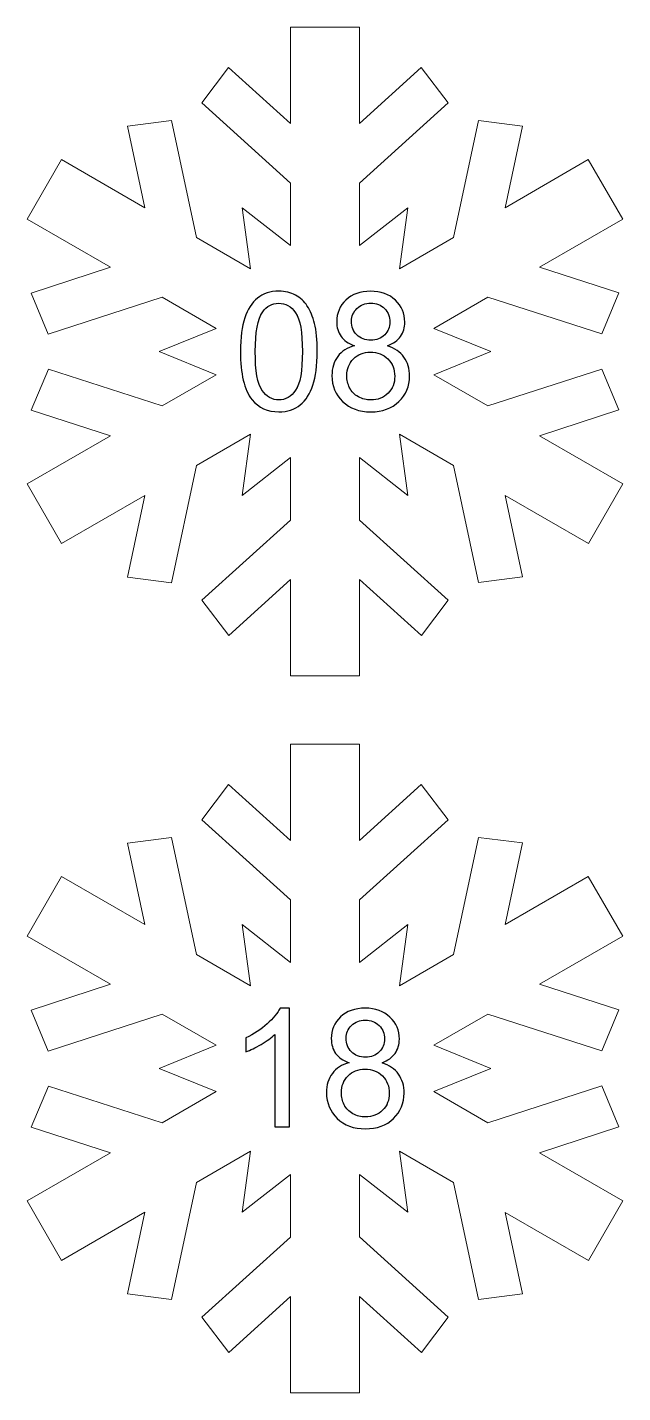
# Model space of a CAD drawing. Header units: centimetres. Extents: x -78 to 86, y -19 to 11.
# Drawn here: x 41.79 to 44.54, y -5.44 to 0.86 of the extents above; entities that cross this region are included whole.
import ezdxf

# ---------------------------------------------------------------- set-up
doc = ezdxf.new("R2010")
doc.units = ezdxf.units.CM
doc.header["$MEASUREMENT"] = 0
doc.layers.add('layer 1', color=7, linetype='Continuous')

msp = doc.modelspace()

# ---------------------------------------------------------------- linework, layer by layer
at = {"layer": 'layer 1', "color": 250, "lineweight": 9}
for points, knots in [([(43.91913, -0.88655), (43.91913, -0.88655), (43.66935, -0.74234), (43.66935, -0.74234), (43.66935, -0.74234), (43.66935, -0.74234), (43.93276, -0.63553), (43.93276, -0.63553), (43.93276, -0.63553), (43.93276, -0.63553), (43.66937, -0.52876), (43.66937, -0.52876), (43.66937, -0.52876), (43.66937, -0.52876), (43.91922, -0.38449), (43.91922, -0.38449), (43.91922, -0.38449), (43.91922, -0.38449), (44.44373, -0.55472), (44.44373, -0.55472), (44.44373, -0.55472), (44.44373, -0.55472), (44.52263, -0.36578), (44.52263, -0.36578), (44.52263, -0.36578), (44.52263, -0.36578), (44.15712, -0.24715), (44.15712, -0.24715), (44.15712, -0.24715), (44.15712, -0.24715), (44.54078, -0.02564), (44.54078, -0.02564), (44.54078, -0.02564), (44.54078, -0.02564), (44.38218, 0.24911), (44.38218, 0.24911), (44.38218, 0.24911), (44.38218, 0.24911), (43.99843, 0.02756), (43.99843, 0.02756), (43.99843, 0.02756), (43.99843, 0.02756), (44.07856, 0.40399), (44.07856, 0.40399), (44.07856, 0.40399), (44.07856, 0.40399), (43.87551, 0.43005), (43.87551, 0.43005), (43.87551, 0.43005), (43.87551, 0.43005), (43.76055, -0.10979), (43.76055, -0.10979), (43.76055, -0.10979), (43.76055, -0.10979), (43.51073, -0.25404), (43.51073, -0.25404), (43.51073, -0.25404), (43.51073, -0.25404), (43.54995, 0.02753), (43.54995, 0.02753), (43.54995, 0.02753), (43.54995, 0.02753), (43.32576, -0.14718), (43.32576, -0.14718), (43.32576, -0.14718), (43.32576, -0.14718), (43.32576, 0.14125), (43.32576, 0.14125), (43.32576, 0.14125), (43.32576, 0.14125), (43.73545, 0.51039), (43.73545, 0.51039), (43.73545, 0.51039), (43.73545, 0.51039), (43.61129, 0.67325), (43.61129, 0.67325), (43.61129, 0.67325), (43.61129, 0.67325), (43.32576, 0.416), (43.32576, 0.416), (43.32576, 0.416), (43.32576, 0.416), (43.32576, 0.85908), (43.32576, 0.85908), (43.32576, 0.85908), (43.32576, 0.85908), (43.00852, 0.85908), (43.00852, 0.85908), (43.00852, 0.85908), (43.00852, 0.85908), (43.00852, 0.41594), (43.00852, 0.41594), (43.00852, 0.41594), (43.00852, 0.41594), (42.72261, 0.67355), (42.72261, 0.67355), (42.72261, 0.67355), (42.72261, 0.67355), (42.59845, 0.51069), (42.59845, 0.51069), (42.59845, 0.51069), (42.59845, 0.51069), (43.00852, 0.14125), (43.00852, 0.14125), (43.00852, 0.14125), (43.00852, 0.14125), (43.00852, -0.14718), (43.00852, -0.14718), (43.00852, -0.14718), (43.00852, -0.14718), (42.78433, 0.02753), (42.78433, 0.02753), (42.78433, 0.02753), (42.78433, 0.02753), (42.82355, -0.25404), (42.82355, -0.25404), (42.82355, -0.25404), (42.82355, -0.25404), (42.57375, -0.10979), (42.57375, -0.10979), (42.57375, -0.10979), (42.57375, -0.10979), (42.45888, 0.42963), (42.45888, 0.42963), (42.45888, 0.42963), (42.45888, 0.42963), (42.25578, 0.40346), (42.25578, 0.40346), (42.25578, 0.40346), (42.25578, 0.40346), (42.3358, 0.02756), (42.3358, 0.02756), (42.3358, 0.02756), (42.3358, 0.02756), (41.95208, 0.24911), (41.95208, 0.24911), (41.95208, 0.24911), (41.95208, 0.24911), (41.79346, -0.02564), (41.79346, -0.02564), (41.79346, -0.02564), (41.79346, -0.02564), (42.17725, -0.24717), (42.17725, -0.24717), (42.17725, -0.24717), (42.17725, -0.24717), (41.81119, -0.36601), (41.81119, -0.36601), (41.81119, -0.36601), (41.81119, -0.36601), (41.89015, -0.55495), (41.89015, -0.55495), (41.89015, -0.55495), (41.89015, -0.55495), (42.41513, -0.38453), (42.41513, -0.38453), (42.41513, -0.38453), (42.41513, -0.38453), (42.66493, -0.52874), (42.66493, -0.52874), (42.66493, -0.52874), (42.66493, -0.52874), (42.4015, -0.63553), (42.4015, -0.63553), (42.4015, -0.63553), (42.4015, -0.63553), (42.66498, -0.74234), (42.66498, -0.74234), (42.66498, -0.74234), (42.66498, -0.74234), (42.41513, -0.88661), (42.41513, -0.88661), (42.41513, -0.88661), (42.41513, -0.88661), (41.89059, -0.71638), (41.89059, -0.71638), (41.89059, -0.71638), (41.89059, -0.71638), (41.81168, -0.90534), (41.81168, -0.90534), (41.81168, -0.90534), (41.81168, -0.90534), (42.1772, -1.02395), (42.1772, -1.02395), (42.1772, -1.02395), (42.1772, -1.02395), (41.79346, -1.2455), (41.79346, -1.2455), (41.79346, -1.2455), (41.79346, -1.2455), (41.95208, -1.52025), (41.95208, -1.52025), (41.95208, -1.52025), (41.95208, -1.52025), (42.33589, -1.29868), (42.33589, -1.29868), (42.33589, -1.29868), (42.33589, -1.29868), (42.25576, -1.67509), (42.25576, -1.67509), (42.25576, -1.67509), (42.25576, -1.67509), (42.45886, -1.70117), (42.45886, -1.70117), (42.45886, -1.70117), (42.45886, -1.70117), (42.57375, -1.16131), (42.57375, -1.16131), (42.57375, -1.16131), (42.57375, -1.16131), (42.82353, -1.01711), (42.82353, -1.01711), (42.82353, -1.01711), (42.82353, -1.01711), (42.78433, -1.29859), (42.78433, -1.29859), (42.78433, -1.29859), (42.78433, -1.29859), (43.00852, -1.1239), (43.00852, -1.1239), (43.00852, -1.1239), (43.00852, -1.1239), (43.00852, -1.41242), (43.00852, -1.41242), (43.00852, -1.41242), (43.00852, -1.41242), (42.59888, -1.78152), (42.59888, -1.78152), (42.59888, -1.78152), (42.59888, -1.78152), (42.72308, -1.9443), (42.72308, -1.9443), (42.72308, -1.9443), (42.72308, -1.9443), (43.00852, -1.6871), (43.00852, -1.6871), (43.00852, -1.6871), (43.00852, -1.6871), (43.00852, -2.13014), (43.00852, -2.13014), (43.00852, -2.13014), (43.00852, -2.13014), (43.32576, -2.13014), (43.32576, -2.13014), (43.32576, -2.13014), (43.32576, -2.13014), (43.32576, -1.68697), (43.32576, -1.68697), (43.32576, -1.68697), (43.32576, -1.68697), (43.61173, -1.94462), (43.61173, -1.94462), (43.61173, -1.94462), (43.61173, -1.94462), (43.73587, -1.78179), (43.73587, -1.78179), (43.73587, -1.78179), (43.73587, -1.78179), (43.32576, -1.41229), (43.32576, -1.41229), (43.32576, -1.41229), (43.32576, -1.41229), (43.32576, -1.1239), (43.32576, -1.1239), (43.32576, -1.1239), (43.32576, -1.1239), (43.54995, -1.29859), (43.54995, -1.29859), (43.54995, -1.29859), (43.54995, -1.29859), (43.51075, -1.01711), (43.51075, -1.01711), (43.51075, -1.01711), (43.51075, -1.01711), (43.76062, -1.16138), (43.76062, -1.16138), (43.76062, -1.16138), (43.76062, -1.16138), (43.87547, -1.70066), (43.87547, -1.70066), (43.87547, -1.70066), (43.87547, -1.70066), (44.07856, -1.67453), (44.07856, -1.67453), (44.07856, -1.67453), (44.07856, -1.67453), (43.99856, -1.2987), (43.99856, -1.2987), (43.99856, -1.2987), (43.99856, -1.2987), (44.38222, -1.52023), (44.38222, -1.52023), (44.38222, -1.52023), (44.38222, -1.52023), (44.54085, -1.24548), (44.54085, -1.24548), (44.54085, -1.24548), (44.54085, -1.24548), (44.15701, -1.02391), (44.15701, -1.02391), (44.15701, -1.02391), (44.15701, -1.02391), (44.52314, -0.90506), (44.52314, -0.90506), (44.52314, -0.90506), (44.52314, -0.90506), (44.4442, -0.71615), (44.4442, -0.71615), (44.4442, -0.71615), (44.4442, -0.71615), (43.91913, -0.88655), (43.91913, -0.88655)], [0, 0, 0, 0, 0.0126582, 0.0126582, 0.0126582, 0.0126582, 0.0253165, 0.0253165, 0.0253165, 0.0253165, 0.0379747, 0.0379747, 0.0379747, 0.0379747, 0.0506329, 0.0506329, 0.0506329, 0.0506329, 0.0632911, 0.0632911, 0.0632911, 0.0632911, 0.0759494, 0.0759494, 0.0759494, 0.0759494, 0.0886076, 0.0886076, 0.0886076, 0.0886076, 0.1012658, 0.1012658, 0.1012658, 0.1012658, 0.1139241, 0.1139241, 0.1139241, 0.1139241, 0.1265823, 0.1265823, 0.1265823, 0.1265823, 0.1392405, 0.1392405, 0.1392405, 0.1392405, 0.1518987, 0.1518987, 0.1518987, 0.1518987, 0.164557, 0.164557, 0.164557, 0.164557, 0.1772152, 0.1772152, 0.1772152, 0.1772152, 0.1898734, 0.1898734, 0.1898734, 0.1898734, 0.2025316, 0.2025316, 0.2025316, 0.2025316, 0.2151899, 0.2151899, 0.2151899, 0.2151899, 0.2278481, 0.2278481, 0.2278481, 0.2278481, 0.2405063, 0.2405063, 0.2405063, 0.2405063, 0.2531646, 0.2531646, 0.2531646, 0.2531646, 0.2658228, 0.2658228, 0.2658228, 0.2658228, 0.278481, 0.278481, 0.278481, 0.278481, 0.2911392, 0.2911392, 0.2911392, 0.2911392, 0.3037975, 0.3037975, 0.3037975, 0.3037975, 0.3164557, 0.3164557, 0.3164557, 0.3164557, 0.3291139, 0.3291139, 0.3291139, 0.3291139, 0.3417722, 0.3417722, 0.3417722, 0.3417722, 0.3544304, 0.3544304, 0.3544304, 0.3544304, 0.3670886, 0.3670886, 0.3670886, 0.3670886, 0.3797468, 0.3797468, 0.3797468, 0.3797468, 0.3924051, 0.3924051, 0.3924051, 0.3924051, 0.4050633, 0.4050633, 0.4050633, 0.4050633, 0.4177215, 0.4177215, 0.4177215, 0.4177215, 0.4303797, 0.4303797, 0.4303797, 0.4303797, 0.443038, 0.443038, 0.443038, 0.443038, 0.4556962, 0.4556962, 0.4556962, 0.4556962, 0.4683544, 0.4683544, 0.4683544, 0.4683544, 0.4810127, 0.4810127, 0.4810127, 0.4810127, 0.4936709, 0.4936709, 0.4936709, 0.4936709, 0.5063291, 0.5063291, 0.5063291, 0.5063291, 0.5189873, 0.5189873, 0.5189873, 0.5189873, 0.5316456, 0.5316456, 0.5316456, 0.5316456, 0.5443038, 0.5443038, 0.5443038, 0.5443038, 0.556962, 0.556962, 0.556962, 0.556962, 0.5696203, 0.5696203, 0.5696203, 0.5696203, 0.5822785, 0.5822785, 0.5822785, 0.5822785, 0.5949367, 0.5949367, 0.5949367, 0.5949367, 0.6075949, 0.6075949, 0.6075949, 0.6075949, 0.6202532, 0.6202532, 0.6202532, 0.6202532, 0.6329114, 0.6329114, 0.6329114, 0.6329114, 0.6455696, 0.6455696, 0.6455696, 0.6455696, 0.6582278, 0.6582278, 0.6582278, 0.6582278, 0.6708861, 0.6708861, 0.6708861, 0.6708861, 0.6835443, 0.6835443, 0.6835443, 0.6835443, 0.6962025, 0.6962025, 0.6962025, 0.6962025, 0.7088608, 0.7088608, 0.7088608, 0.7088608, 0.721519, 0.721519, 0.721519, 0.721519, 0.7341772, 0.7341772, 0.7341772, 0.7341772, 0.7468354, 0.7468354, 0.7468354, 0.7468354, 0.7594937, 0.7594937, 0.7594937, 0.7594937, 0.7721519, 0.7721519, 0.7721519, 0.7721519, 0.7848101, 0.7848101, 0.7848101, 0.7848101, 0.7974684, 0.7974684, 0.7974684, 0.7974684, 0.8101266, 0.8101266, 0.8101266, 0.8101266, 0.8227848, 0.8227848, 0.8227848, 0.8227848, 0.835443, 0.835443, 0.835443, 0.835443, 0.8481013, 0.8481013, 0.8481013, 0.8481013, 0.8607595, 0.8607595, 0.8607595, 0.8607595, 0.8734177, 0.8734177, 0.8734177, 0.8734177, 0.8860759, 0.8860759, 0.8860759, 0.8860759, 0.8987342, 0.8987342, 0.8987342, 0.8987342, 0.9113924, 0.9113924, 0.9113924, 0.9113924, 0.9240506, 0.9240506, 0.9240506, 0.9240506, 0.9367089, 0.9367089, 0.9367089, 0.9367089, 0.9493671, 0.9493671, 0.9493671, 0.9493671, 0.9620253, 0.9620253, 0.9620253, 0.9620253, 0.9746835, 0.9746835, 0.9746835, 0.9746835, 1, 1, 1, 1]), ([(42.77681, -0.63567), (42.77681, -0.57138), (42.78341, -0.5194), (42.79659, -0.48009), (42.79659, -0.48009), (42.8099, -0.44066), (42.82956, -0.41036), (42.85568, -0.38918), (42.85568, -0.38918), (42.88167, -0.36801), (42.91451, -0.35748), (42.95407, -0.35748), (42.95407, -0.35748), (42.98323, -0.35748), (43.00884, -0.36332), (43.03103, -0.37511), (43.03103, -0.37511), (43.05309, -0.3869), (43.07135, -0.40389), (43.08555, -0.42608), (43.08555, -0.42608), (43.09975, -0.44814), (43.11091, -0.47515), (43.11903, -0.50697), (43.11903, -0.50697), (43.12727, -0.5388), (43.13133, -0.58178), (43.13133, -0.63567), (43.13133, -0.63567), (43.13133, -0.69957), (43.12473, -0.7513), (43.11167, -0.79061), (43.11167, -0.79061), (43.09861, -0.83004), (43.07896, -0.86035), (43.05284, -0.88165), (43.05284, -0.88165), (43.02685, -0.90295), (42.99388, -0.9136), (42.95407, -0.9136), (42.95407, -0.9136), (42.9017, -0.9136), (42.8605, -0.89496), (42.83057, -0.85756), (42.83057, -0.85756), (42.79469, -0.81191), (42.77681, -0.73799), (42.77681, -0.63567)], [0, 0, 0, 0, 0.0769231, 0.0769231, 0.0769231, 0.0769231, 0.1538462, 0.1538462, 0.1538462, 0.1538462, 0.2307692, 0.2307692, 0.2307692, 0.2307692, 0.3076923, 0.3076923, 0.3076923, 0.3076923, 0.3846154, 0.3846154, 0.3846154, 0.3846154, 0.4615385, 0.4615385, 0.4615385, 0.4615385, 0.5384615, 0.5384615, 0.5384615, 0.5384615, 0.6153846, 0.6153846, 0.6153846, 0.6153846, 0.6923077, 0.6923077, 0.6923077, 0.6923077, 0.7692308, 0.7692308, 0.7692308, 0.7692308, 0.8461538, 0.8461538, 0.8461538, 0.8461538, 1, 1, 1, 1]), ([(43.303, -0.60917), (43.27524, -0.59902), (43.2547, -0.58444), (43.24126, -0.56568), (43.24126, -0.56568), (43.22794, -0.54679), (43.22122, -0.52422), (43.22122, -0.49797), (43.22122, -0.49797), (43.22122, -0.45828), (43.23542, -0.42506), (43.26383, -0.39806), (43.26383, -0.39806), (43.29235, -0.37105), (43.33014, -0.35748), (43.37743, -0.35748), (43.37743, -0.35748), (43.42485, -0.35748), (43.46314, -0.3713), (43.49205, -0.39894), (43.49205, -0.39894), (43.52096, -0.42659), (43.53542, -0.46019), (43.53542, -0.49987), (43.53542, -0.49987), (43.53542, -0.5251), (43.52882, -0.54717), (43.51564, -0.56581), (43.51564, -0.56581), (43.50245, -0.58457), (43.48242, -0.59902), (43.45541, -0.60917), (43.45541, -0.60917), (43.48876, -0.62007), (43.51399, -0.63757), (43.53136, -0.66191), (43.53136, -0.66191), (43.54873, -0.68613), (43.55748, -0.71504), (43.55748, -0.74877), (43.55748, -0.74877), (43.55748, -0.7953), (43.541, -0.83435), (43.50816, -0.86605), (43.50816, -0.86605), (43.47519, -0.89775), (43.43195, -0.9136), (43.37832, -0.9136), (43.37832, -0.9136), (43.32469, -0.9136), (43.28145, -0.89775), (43.24848, -0.86592), (43.24848, -0.86592), (43.21564, -0.8341), (43.19916, -0.79441), (43.19916, -0.74687), (43.19916, -0.74687), (43.19916, -0.71149), (43.20816, -0.68182), (43.22617, -0.65798), (43.22617, -0.65798), (43.24417, -0.63402), (43.26979, -0.61779), (43.303, -0.60917)], [0, 0, 0, 0, 0.0588235, 0.0588235, 0.0588235, 0.0588235, 0.1176471, 0.1176471, 0.1176471, 0.1176471, 0.1764706, 0.1764706, 0.1764706, 0.1764706, 0.2352941, 0.2352941, 0.2352941, 0.2352941, 0.2941176, 0.2941176, 0.2941176, 0.2941176, 0.3529412, 0.3529412, 0.3529412, 0.3529412, 0.4117647, 0.4117647, 0.4117647, 0.4117647, 0.4705882, 0.4705882, 0.4705882, 0.4705882, 0.5294118, 0.5294118, 0.5294118, 0.5294118, 0.5882353, 0.5882353, 0.5882353, 0.5882353, 0.6470588, 0.6470588, 0.6470588, 0.6470588, 0.7058824, 0.7058824, 0.7058824, 0.7058824, 0.7647059, 0.7647059, 0.7647059, 0.7647059, 0.8235294, 0.8235294, 0.8235294, 0.8235294, 0.8823529, 0.8823529, 0.8823529, 0.8823529, 1, 1, 1, 1]), ([(42.84528, -0.63592), (42.84528, -0.72556), (42.85568, -0.78516), (42.8766, -0.81457), (42.8766, -0.81457), (42.89752, -0.84412), (42.92339, -0.85882), (42.95407, -0.85882), (42.95407, -0.85882), (42.98475, -0.85882), (43.01062, -0.84399), (43.03154, -0.81445), (43.03154, -0.81445), (43.05246, -0.78478), (43.06286, -0.72531), (43.06286, -0.63592), (43.06286, -0.63592), (43.06286, -0.54628), (43.05246, -0.48669), (43.03154, -0.45727), (43.03154, -0.45727), (43.01075, -0.42773), (42.98463, -0.41302), (42.95331, -0.41302), (42.95331, -0.41302), (42.92262, -0.41302), (42.89803, -0.42608), (42.87964, -0.45207), (42.87964, -0.45207), (42.85669, -0.48516), (42.84528, -0.54653), (42.84528, -0.63592)], [0, 0, 0, 0, 0.1111111, 0.1111111, 0.1111111, 0.1111111, 0.2222222, 0.2222222, 0.2222222, 0.2222222, 0.3333333, 0.3333333, 0.3333333, 0.3333333, 0.4444444, 0.4444444, 0.4444444, 0.4444444, 0.5555556, 0.5555556, 0.5555556, 0.5555556, 0.6666667, 0.6666667, 0.6666667, 0.6666667, 0.7777778, 0.7777778, 0.7777778, 0.7777778, 1, 1, 1, 1]), ([(43.28969, -0.49556), (43.28969, -0.52143), (43.29793, -0.54248), (43.31429, -0.55883), (43.31429, -0.55883), (43.33077, -0.57519), (43.35233, -0.58343), (43.37908, -0.58343), (43.37908, -0.58343), (43.40507, -0.58343), (43.42612, -0.57531), (43.44248, -0.55908), (43.44248, -0.55908), (43.45883, -0.54286), (43.46695, -0.52295), (43.46695, -0.49937), (43.46695, -0.49937), (43.46695, -0.47477), (43.45858, -0.4541), (43.44172, -0.43736), (43.44172, -0.43736), (43.42498, -0.42063), (43.40381, -0.41226), (43.37832, -0.41226), (43.37832, -0.41226), (43.35258, -0.41226), (43.33141, -0.4205), (43.31467, -0.43686), (43.31467, -0.43686), (43.29806, -0.45321), (43.28969, -0.47274), (43.28969, -0.49556)], [0, 0, 0, 0, 0.1111111, 0.1111111, 0.1111111, 0.1111111, 0.2222222, 0.2222222, 0.2222222, 0.2222222, 0.3333333, 0.3333333, 0.3333333, 0.3333333, 0.4444444, 0.4444444, 0.4444444, 0.4444444, 0.5555556, 0.5555556, 0.5555556, 0.5555556, 0.6666667, 0.6666667, 0.6666667, 0.6666667, 0.7777778, 0.7777778, 0.7777778, 0.7777778, 1, 1, 1, 1]), ([(43.26763, -0.74737), (43.26763, -0.76652), (43.27207, -0.7849), (43.28094, -0.80278), (43.28094, -0.80278), (43.28982, -0.82053), (43.30326, -0.83435), (43.32126, -0.84412), (43.32126, -0.84412), (43.33914, -0.85388), (43.35841, -0.85882), (43.37883, -0.85882), (43.37883, -0.85882), (43.41103, -0.85882), (43.43741, -0.84855), (43.45807, -0.82801), (43.45807, -0.82801), (43.47874, -0.80747), (43.48901, -0.78135), (43.48901, -0.74966), (43.48901, -0.74966), (43.48901, -0.71745), (43.47836, -0.69082), (43.45719, -0.66978), (43.45719, -0.66978), (43.43588, -0.64873), (43.409, -0.6382), (43.37667, -0.6382), (43.37667, -0.6382), (43.34497, -0.6382), (43.31898, -0.6486), (43.29844, -0.6694), (43.29844, -0.6694), (43.2779, -0.69019), (43.26763, -0.71618), (43.26763, -0.74737)], [0, 0, 0, 0, 0.1, 0.1, 0.1, 0.1, 0.2, 0.2, 0.2, 0.2, 0.3, 0.3, 0.3, 0.3, 0.4, 0.4, 0.4, 0.4, 0.5, 0.5, 0.5, 0.5, 0.6, 0.6, 0.6, 0.6, 0.7, 0.7, 0.7, 0.7, 0.8, 0.8, 0.8, 0.8, 1, 1, 1, 1]), ([(43.91913, -4.19184), (43.91913, -4.19184), (43.66935, -4.04764), (43.66935, -4.04764), (43.66935, -4.04764), (43.66935, -4.04764), (43.93276, -3.94083), (43.93276, -3.94083), (43.93276, -3.94083), (43.93276, -3.94083), (43.66937, -3.83406), (43.66937, -3.83406), (43.66937, -3.83406), (43.66937, -3.83406), (43.91922, -3.68979), (43.91922, -3.68979), (43.91922, -3.68979), (43.91922, -3.68979), (44.44373, -3.86002), (44.44373, -3.86002), (44.44373, -3.86002), (44.44373, -3.86002), (44.52263, -3.67108), (44.52263, -3.67108), (44.52263, -3.67108), (44.52263, -3.67108), (44.15712, -3.55244), (44.15712, -3.55244), (44.15712, -3.55244), (44.15712, -3.55244), (44.54078, -3.33093), (44.54078, -3.33093), (44.54078, -3.33093), (44.54078, -3.33093), (44.38218, -3.05619), (44.38218, -3.05619), (44.38218, -3.05619), (44.38218, -3.05619), (43.99843, -3.27774), (43.99843, -3.27774), (43.99843, -3.27774), (43.99843, -3.27774), (44.07856, -2.90131), (44.07856, -2.90131), (44.07856, -2.90131), (44.07856, -2.90131), (43.87551, -2.87524), (43.87551, -2.87524), (43.87551, -2.87524), (43.87551, -2.87524), (43.76055, -3.41508), (43.76055, -3.41508), (43.76055, -3.41508), (43.76055, -3.41508), (43.51073, -3.55933), (43.51073, -3.55933), (43.51073, -3.55933), (43.51073, -3.55933), (43.54995, -3.27776), (43.54995, -3.27776), (43.54995, -3.27776), (43.54995, -3.27776), (43.32576, -3.45248), (43.32576, -3.45248), (43.32576, -3.45248), (43.32576, -3.45248), (43.32576, -3.16404), (43.32576, -3.16404), (43.32576, -3.16404), (43.32576, -3.16404), (43.73545, -2.7949), (43.73545, -2.7949), (43.73545, -2.7949), (43.73545, -2.7949), (43.61129, -2.63205), (43.61129, -2.63205), (43.61129, -2.63205), (43.61129, -2.63205), (43.32576, -2.8893), (43.32576, -2.8893), (43.32576, -2.8893), (43.32576, -2.8893), (43.32576, -2.44621), (43.32576, -2.44621), (43.32576, -2.44621), (43.32576, -2.44621), (43.00852, -2.44621), (43.00852, -2.44621), (43.00852, -2.44621), (43.00852, -2.44621), (43.00852, -2.88936), (43.00852, -2.88936), (43.00852, -2.88936), (43.00852, -2.88936), (42.72261, -2.63175), (42.72261, -2.63175), (42.72261, -2.63175), (42.72261, -2.63175), (42.59845, -2.7946), (42.59845, -2.7946), (42.59845, -2.7946), (42.59845, -2.7946), (43.00852, -3.16404), (43.00852, -3.16404), (43.00852, -3.16404), (43.00852, -3.16404), (43.00852, -3.45248), (43.00852, -3.45248), (43.00852, -3.45248), (43.00852, -3.45248), (42.78433, -3.27776), (42.78433, -3.27776), (42.78433, -3.27776), (42.78433, -3.27776), (42.82355, -3.55933), (42.82355, -3.55933), (42.82355, -3.55933), (42.82355, -3.55933), (42.57375, -3.41508), (42.57375, -3.41508), (42.57375, -3.41508), (42.57375, -3.41508), (42.45888, -2.87567), (42.45888, -2.87567), (42.45888, -2.87567), (42.45888, -2.87567), (42.25578, -2.90184), (42.25578, -2.90184), (42.25578, -2.90184), (42.25578, -2.90184), (42.3358, -3.27774), (42.3358, -3.27774), (42.3358, -3.27774), (42.3358, -3.27774), (41.95208, -3.05619), (41.95208, -3.05619), (41.95208, -3.05619), (41.95208, -3.05619), (41.79346, -3.33093), (41.79346, -3.33093), (41.79346, -3.33093), (41.79346, -3.33093), (42.17725, -3.55247), (42.17725, -3.55247), (42.17725, -3.55247), (42.17725, -3.55247), (41.81119, -3.67131), (41.81119, -3.67131), (41.81119, -3.67131), (41.81119, -3.67131), (41.89015, -3.86025), (41.89015, -3.86025), (41.89015, -3.86025), (41.89015, -3.86025), (42.41513, -3.68983), (42.41513, -3.68983), (42.41513, -3.68983), (42.41513, -3.68983), (42.66493, -3.83404), (42.66493, -3.83404), (42.66493, -3.83404), (42.66493, -3.83404), (42.4015, -3.94083), (42.4015, -3.94083), (42.4015, -3.94083), (42.4015, -3.94083), (42.66498, -4.04764), (42.66498, -4.04764), (42.66498, -4.04764), (42.66498, -4.04764), (42.41513, -4.19191), (42.41513, -4.19191), (42.41513, -4.19191), (42.41513, -4.19191), (41.89059, -4.02168), (41.89059, -4.02168), (41.89059, -4.02168), (41.89059, -4.02168), (41.81168, -4.21064), (41.81168, -4.21064), (41.81168, -4.21064), (41.81168, -4.21064), (42.1772, -4.32925), (42.1772, -4.32925), (42.1772, -4.32925), (42.1772, -4.32925), (41.79346, -4.5508), (41.79346, -4.5508), (41.79346, -4.5508), (41.79346, -4.5508), (41.95208, -4.82555), (41.95208, -4.82555), (41.95208, -4.82555), (41.95208, -4.82555), (42.33589, -4.60397), (42.33589, -4.60397), (42.33589, -4.60397), (42.33589, -4.60397), (42.25576, -4.98038), (42.25576, -4.98038), (42.25576, -4.98038), (42.25576, -4.98038), (42.45886, -5.00647), (42.45886, -5.00647), (42.45886, -5.00647), (42.45886, -5.00647), (42.57375, -4.46661), (42.57375, -4.46661), (42.57375, -4.46661), (42.57375, -4.46661), (42.82353, -4.3224), (42.82353, -4.3224), (42.82353, -4.3224), (42.82353, -4.3224), (42.78433, -4.60389), (42.78433, -4.60389), (42.78433, -4.60389), (42.78433, -4.60389), (43.00852, -4.42919), (43.00852, -4.42919), (43.00852, -4.42919), (43.00852, -4.42919), (43.00852, -4.71771), (43.00852, -4.71771), (43.00852, -4.71771), (43.00852, -4.71771), (42.59888, -5.08681), (42.59888, -5.08681), (42.59888, -5.08681), (42.59888, -5.08681), (42.72308, -5.2496), (42.72308, -5.2496), (42.72308, -5.2496), (42.72308, -5.2496), (43.00852, -4.9924), (43.00852, -4.9924), (43.00852, -4.9924), (43.00852, -4.9924), (43.00852, -5.43544), (43.00852, -5.43544), (43.00852, -5.43544), (43.00852, -5.43544), (43.32576, -5.43544), (43.32576, -5.43544), (43.32576, -5.43544), (43.32576, -5.43544), (43.32576, -4.99227), (43.32576, -4.99227), (43.32576, -4.99227), (43.32576, -4.99227), (43.61173, -5.24992), (43.61173, -5.24992), (43.61173, -5.24992), (43.61173, -5.24992), (43.73587, -5.08709), (43.73587, -5.08709), (43.73587, -5.08709), (43.73587, -5.08709), (43.32576, -4.71759), (43.32576, -4.71759), (43.32576, -4.71759), (43.32576, -4.71759), (43.32576, -4.42919), (43.32576, -4.42919), (43.32576, -4.42919), (43.32576, -4.42919), (43.54995, -4.60389), (43.54995, -4.60389), (43.54995, -4.60389), (43.54995, -4.60389), (43.51075, -4.3224), (43.51075, -4.3224), (43.51075, -4.3224), (43.51075, -4.3224), (43.76062, -4.46667), (43.76062, -4.46667), (43.76062, -4.46667), (43.76062, -4.46667), (43.87547, -5.00596), (43.87547, -5.00596), (43.87547, -5.00596), (43.87547, -5.00596), (44.07856, -4.97983), (44.07856, -4.97983), (44.07856, -4.97983), (44.07856, -4.97983), (43.99856, -4.60399), (43.99856, -4.60399), (43.99856, -4.60399), (43.99856, -4.60399), (44.38222, -4.82552), (44.38222, -4.82552), (44.38222, -4.82552), (44.38222, -4.82552), (44.54085, -4.55078), (44.54085, -4.55078), (44.54085, -4.55078), (44.54085, -4.55078), (44.15701, -4.32921), (44.15701, -4.32921), (44.15701, -4.32921), (44.15701, -4.32921), (44.52314, -4.21036), (44.52314, -4.21036), (44.52314, -4.21036), (44.52314, -4.21036), (44.4442, -4.02144), (44.4442, -4.02144), (44.4442, -4.02144), (44.4442, -4.02144), (43.91913, -4.19184), (43.91913, -4.19184)], [0, 0, 0, 0, 0.0126582, 0.0126582, 0.0126582, 0.0126582, 0.0253165, 0.0253165, 0.0253165, 0.0253165, 0.0379747, 0.0379747, 0.0379747, 0.0379747, 0.0506329, 0.0506329, 0.0506329, 0.0506329, 0.0632911, 0.0632911, 0.0632911, 0.0632911, 0.0759494, 0.0759494, 0.0759494, 0.0759494, 0.0886076, 0.0886076, 0.0886076, 0.0886076, 0.1012658, 0.1012658, 0.1012658, 0.1012658, 0.1139241, 0.1139241, 0.1139241, 0.1139241, 0.1265823, 0.1265823, 0.1265823, 0.1265823, 0.1392405, 0.1392405, 0.1392405, 0.1392405, 0.1518987, 0.1518987, 0.1518987, 0.1518987, 0.164557, 0.164557, 0.164557, 0.164557, 0.1772152, 0.1772152, 0.1772152, 0.1772152, 0.1898734, 0.1898734, 0.1898734, 0.1898734, 0.2025316, 0.2025316, 0.2025316, 0.2025316, 0.2151899, 0.2151899, 0.2151899, 0.2151899, 0.2278481, 0.2278481, 0.2278481, 0.2278481, 0.2405063, 0.2405063, 0.2405063, 0.2405063, 0.2531646, 0.2531646, 0.2531646, 0.2531646, 0.2658228, 0.2658228, 0.2658228, 0.2658228, 0.278481, 0.278481, 0.278481, 0.278481, 0.2911392, 0.2911392, 0.2911392, 0.2911392, 0.3037975, 0.3037975, 0.3037975, 0.3037975, 0.3164557, 0.3164557, 0.3164557, 0.3164557, 0.3291139, 0.3291139, 0.3291139, 0.3291139, 0.3417722, 0.3417722, 0.3417722, 0.3417722, 0.3544304, 0.3544304, 0.3544304, 0.3544304, 0.3670886, 0.3670886, 0.3670886, 0.3670886, 0.3797468, 0.3797468, 0.3797468, 0.3797468, 0.3924051, 0.3924051, 0.3924051, 0.3924051, 0.4050633, 0.4050633, 0.4050633, 0.4050633, 0.4177215, 0.4177215, 0.4177215, 0.4177215, 0.4303797, 0.4303797, 0.4303797, 0.4303797, 0.443038, 0.443038, 0.443038, 0.443038, 0.4556962, 0.4556962, 0.4556962, 0.4556962, 0.4683544, 0.4683544, 0.4683544, 0.4683544, 0.4810127, 0.4810127, 0.4810127, 0.4810127, 0.4936709, 0.4936709, 0.4936709, 0.4936709, 0.5063291, 0.5063291, 0.5063291, 0.5063291, 0.5189873, 0.5189873, 0.5189873, 0.5189873, 0.5316456, 0.5316456, 0.5316456, 0.5316456, 0.5443038, 0.5443038, 0.5443038, 0.5443038, 0.556962, 0.556962, 0.556962, 0.556962, 0.5696203, 0.5696203, 0.5696203, 0.5696203, 0.5822785, 0.5822785, 0.5822785, 0.5822785, 0.5949367, 0.5949367, 0.5949367, 0.5949367, 0.6075949, 0.6075949, 0.6075949, 0.6075949, 0.6202532, 0.6202532, 0.6202532, 0.6202532, 0.6329114, 0.6329114, 0.6329114, 0.6329114, 0.6455696, 0.6455696, 0.6455696, 0.6455696, 0.6582278, 0.6582278, 0.6582278, 0.6582278, 0.6708861, 0.6708861, 0.6708861, 0.6708861, 0.6835443, 0.6835443, 0.6835443, 0.6835443, 0.6962025, 0.6962025, 0.6962025, 0.6962025, 0.7088608, 0.7088608, 0.7088608, 0.7088608, 0.721519, 0.721519, 0.721519, 0.721519, 0.7341772, 0.7341772, 0.7341772, 0.7341772, 0.7468354, 0.7468354, 0.7468354, 0.7468354, 0.7594937, 0.7594937, 0.7594937, 0.7594937, 0.7721519, 0.7721519, 0.7721519, 0.7721519, 0.7848101, 0.7848101, 0.7848101, 0.7848101, 0.7974684, 0.7974684, 0.7974684, 0.7974684, 0.8101266, 0.8101266, 0.8101266, 0.8101266, 0.8227848, 0.8227848, 0.8227848, 0.8227848, 0.835443, 0.835443, 0.835443, 0.835443, 0.8481013, 0.8481013, 0.8481013, 0.8481013, 0.8607595, 0.8607595, 0.8607595, 0.8607595, 0.8734177, 0.8734177, 0.8734177, 0.8734177, 0.8860759, 0.8860759, 0.8860759, 0.8860759, 0.8987342, 0.8987342, 0.8987342, 0.8987342, 0.9113924, 0.9113924, 0.9113924, 0.9113924, 0.9240506, 0.9240506, 0.9240506, 0.9240506, 0.9367089, 0.9367089, 0.9367089, 0.9367089, 0.9493671, 0.9493671, 0.9493671, 0.9493671, 0.9620253, 0.9620253, 0.9620253, 0.9620253, 0.9746835, 0.9746835, 0.9746835, 0.9746835, 1, 1, 1, 1]), ([(43.00276, -4.20977), (43.00276, -4.20977), (42.93582, -4.20977), (42.93582, -4.20977), (42.93582, -4.20977), (42.93582, -4.20977), (42.93582, -3.78349), (42.93582, -3.78349), (42.93582, -3.78349), (42.91971, -3.79896), (42.89854, -3.8143), (42.87242, -3.82964), (42.87242, -3.82964), (42.8463, -3.84499), (42.82272, -3.85652), (42.80192, -3.86413), (42.80192, -3.86413), (42.80192, -3.86413), (42.80192, -3.79947), (42.80192, -3.79947), (42.80192, -3.79947), (42.83933, -3.78197), (42.87204, -3.76067), (42.90006, -3.73556), (42.90006, -3.73556), (42.92808, -3.71058), (42.94799, -3.68637), (42.95965, -3.66278), (42.95965, -3.66278), (42.95965, -3.66278), (43.00276, -3.66278), (43.00276, -3.66278), (43.00276, -3.66278), (43.00276, -3.66278), (43.00276, -4.20977), (43.00276, -4.20977)], [0, 0, 0, 0, 0.1, 0.1, 0.1, 0.1, 0.2, 0.2, 0.2, 0.2, 0.3, 0.3, 0.3, 0.3, 0.4, 0.4, 0.4, 0.4, 0.5, 0.5, 0.5, 0.5, 0.6, 0.6, 0.6, 0.6, 0.7, 0.7, 0.7, 0.7, 0.8, 0.8, 0.8, 0.8, 1, 1, 1, 1]), ([(43.2779, -3.91447), (43.25014, -3.90432), (43.2296, -3.88974), (43.21616, -3.87098), (43.21616, -3.87098), (43.20284, -3.85209), (43.19612, -3.82952), (43.19612, -3.80327), (43.19612, -3.80327), (43.19612, -3.76358), (43.21032, -3.73036), (43.23873, -3.70336), (43.23873, -3.70336), (43.26725, -3.67635), (43.30504, -3.66278), (43.35233, -3.66278), (43.35233, -3.66278), (43.39975, -3.66278), (43.43804, -3.6766), (43.46695, -3.70424), (43.46695, -3.70424), (43.49586, -3.73189), (43.51032, -3.76549), (43.51032, -3.80517), (43.51032, -3.80517), (43.51032, -3.8304), (43.50372, -3.85247), (43.49054, -3.87111), (43.49054, -3.87111), (43.47735, -3.88987), (43.45732, -3.90432), (43.43031, -3.91447), (43.43031, -3.91447), (43.46366, -3.92537), (43.48889, -3.94287), (43.50626, -3.96721), (43.50626, -3.96721), (43.52363, -3.99143), (43.53238, -4.02034), (43.53238, -4.05407), (43.53238, -4.05407), (43.53238, -4.1006), (43.5159, -4.13965), (43.48306, -4.17135), (43.48306, -4.17135), (43.45009, -4.20305), (43.40685, -4.2189), (43.35322, -4.2189), (43.35322, -4.2189), (43.29959, -4.2189), (43.25635, -4.20305), (43.22338, -4.17122), (43.22338, -4.17122), (43.19054, -4.1394), (43.17406, -4.09971), (43.17406, -4.05217), (43.17406, -4.05217), (43.17406, -4.01679), (43.18306, -3.98712), (43.20107, -3.96328), (43.20107, -3.96328), (43.21907, -3.93932), (43.24469, -3.92309), (43.2779, -3.91447)], [0, 0, 0, 0, 0.0588235, 0.0588235, 0.0588235, 0.0588235, 0.1176471, 0.1176471, 0.1176471, 0.1176471, 0.1764706, 0.1764706, 0.1764706, 0.1764706, 0.2352941, 0.2352941, 0.2352941, 0.2352941, 0.2941176, 0.2941176, 0.2941176, 0.2941176, 0.3529412, 0.3529412, 0.3529412, 0.3529412, 0.4117647, 0.4117647, 0.4117647, 0.4117647, 0.4705882, 0.4705882, 0.4705882, 0.4705882, 0.5294118, 0.5294118, 0.5294118, 0.5294118, 0.5882353, 0.5882353, 0.5882353, 0.5882353, 0.6470588, 0.6470588, 0.6470588, 0.6470588, 0.7058824, 0.7058824, 0.7058824, 0.7058824, 0.7647059, 0.7647059, 0.7647059, 0.7647059, 0.8235294, 0.8235294, 0.8235294, 0.8235294, 0.8823529, 0.8823529, 0.8823529, 0.8823529, 1, 1, 1, 1]), ([(43.26459, -3.80086), (43.26459, -3.82673), (43.27283, -3.84778), (43.28919, -3.86413), (43.28919, -3.86413), (43.30567, -3.88049), (43.32723, -3.88873), (43.35398, -3.88873), (43.35398, -3.88873), (43.37997, -3.88873), (43.40102, -3.88061), (43.41738, -3.86438), (43.41738, -3.86438), (43.43373, -3.84816), (43.44185, -3.82825), (43.44185, -3.80467), (43.44185, -3.80467), (43.44185, -3.78007), (43.43348, -3.7594), (43.41662, -3.74266), (43.41662, -3.74266), (43.39988, -3.72593), (43.37871, -3.71756), (43.35322, -3.71756), (43.35322, -3.71756), (43.32748, -3.71756), (43.30631, -3.7258), (43.28957, -3.74216), (43.28957, -3.74216), (43.27296, -3.75851), (43.26459, -3.77804), (43.26459, -3.80086)], [0, 0, 0, 0, 0.1111111, 0.1111111, 0.1111111, 0.1111111, 0.2222222, 0.2222222, 0.2222222, 0.2222222, 0.3333333, 0.3333333, 0.3333333, 0.3333333, 0.4444444, 0.4444444, 0.4444444, 0.4444444, 0.5555556, 0.5555556, 0.5555556, 0.5555556, 0.6666667, 0.6666667, 0.6666667, 0.6666667, 0.7777778, 0.7777778, 0.7777778, 0.7777778, 1, 1, 1, 1]), ([(43.24253, -4.05267), (43.24253, -4.07182), (43.24697, -4.0902), (43.25584, -4.10808), (43.25584, -4.10808), (43.26472, -4.12583), (43.27816, -4.13965), (43.29616, -4.14942), (43.29616, -4.14942), (43.31404, -4.15918), (43.33331, -4.16412), (43.35373, -4.16412), (43.35373, -4.16412), (43.38593, -4.16412), (43.41231, -4.15385), (43.43297, -4.13331), (43.43297, -4.13331), (43.45364, -4.11277), (43.46391, -4.08665), (43.46391, -4.05496), (43.46391, -4.05496), (43.46391, -4.02275), (43.45326, -3.99612), (43.43209, -3.97508), (43.43209, -3.97508), (43.41078, -3.95403), (43.3839, -3.9435), (43.35157, -3.9435), (43.35157, -3.9435), (43.31987, -3.9435), (43.29388, -3.9539), (43.27334, -3.9747), (43.27334, -3.9747), (43.2528, -3.99549), (43.24253, -4.02148), (43.24253, -4.05267)], [0, 0, 0, 0, 0.1, 0.1, 0.1, 0.1, 0.2, 0.2, 0.2, 0.2, 0.3, 0.3, 0.3, 0.3, 0.4, 0.4, 0.4, 0.4, 0.5, 0.5, 0.5, 0.5, 0.6, 0.6, 0.6, 0.6, 0.7, 0.7, 0.7, 0.7, 0.8, 0.8, 0.8, 0.8, 1, 1, 1, 1])]:
    msp.add_open_spline(points, degree=3, knots=knots, dxfattribs=at)
at = {"layer": 'layer 1', "color": 114}
for points, knots in [([(42.77681, -0.63567), (42.77681, -0.57138), (42.78341, -0.5194), (42.79659, -0.48009), (42.79659, -0.48009), (42.8099, -0.44066), (42.82956, -0.41036), (42.85568, -0.38918), (42.85568, -0.38918), (42.88167, -0.36801), (42.91451, -0.35748), (42.95407, -0.35748), (42.95407, -0.35748), (42.98323, -0.35748), (43.00884, -0.36332), (43.03103, -0.37511), (43.03103, -0.37511), (43.05309, -0.3869), (43.07135, -0.40389), (43.08555, -0.42608), (43.08555, -0.42608), (43.09975, -0.44814), (43.11091, -0.47515), (43.11903, -0.50697), (43.11903, -0.50697), (43.12727, -0.5388), (43.13133, -0.58178), (43.13133, -0.63567), (43.13133, -0.63567), (43.13133, -0.69957), (43.12473, -0.7513), (43.11167, -0.79061), (43.11167, -0.79061), (43.09861, -0.83004), (43.07896, -0.86035), (43.05284, -0.88165), (43.05284, -0.88165), (43.02685, -0.90295), (42.99388, -0.9136), (42.95407, -0.9136), (42.95407, -0.9136), (42.9017, -0.9136), (42.8605, -0.89496), (42.83057, -0.85756), (42.83057, -0.85756), (42.79469, -0.81191), (42.77681, -0.73799), (42.77681, -0.63567)], [0, 0, 0, 0, 0.0769231, 0.0769231, 0.0769231, 0.0769231, 0.1538462, 0.1538462, 0.1538462, 0.1538462, 0.2307692, 0.2307692, 0.2307692, 0.2307692, 0.3076923, 0.3076923, 0.3076923, 0.3076923, 0.3846154, 0.3846154, 0.3846154, 0.3846154, 0.4615385, 0.4615385, 0.4615385, 0.4615385, 0.5384615, 0.5384615, 0.5384615, 0.5384615, 0.6153846, 0.6153846, 0.6153846, 0.6153846, 0.6923077, 0.6923077, 0.6923077, 0.6923077, 0.7692308, 0.7692308, 0.7692308, 0.7692308, 0.8461538, 0.8461538, 0.8461538, 0.8461538, 1, 1, 1, 1]), ([(43.303, -0.60917), (43.27524, -0.59902), (43.2547, -0.58444), (43.24126, -0.56568), (43.24126, -0.56568), (43.22794, -0.54679), (43.22122, -0.52422), (43.22122, -0.49797), (43.22122, -0.49797), (43.22122, -0.45828), (43.23542, -0.42506), (43.26383, -0.39806), (43.26383, -0.39806), (43.29235, -0.37105), (43.33014, -0.35748), (43.37743, -0.35748), (43.37743, -0.35748), (43.42485, -0.35748), (43.46314, -0.3713), (43.49205, -0.39894), (43.49205, -0.39894), (43.52096, -0.42659), (43.53542, -0.46019), (43.53542, -0.49987), (43.53542, -0.49987), (43.53542, -0.5251), (43.52882, -0.54717), (43.51564, -0.56581), (43.51564, -0.56581), (43.50245, -0.58457), (43.48242, -0.59902), (43.45541, -0.60917), (43.45541, -0.60917), (43.48876, -0.62007), (43.51399, -0.63757), (43.53136, -0.66191), (43.53136, -0.66191), (43.54873, -0.68613), (43.55748, -0.71504), (43.55748, -0.74877), (43.55748, -0.74877), (43.55748, -0.7953), (43.541, -0.83435), (43.50816, -0.86605), (43.50816, -0.86605), (43.47519, -0.89775), (43.43195, -0.9136), (43.37832, -0.9136), (43.37832, -0.9136), (43.32469, -0.9136), (43.28145, -0.89775), (43.24848, -0.86592), (43.24848, -0.86592), (43.21564, -0.8341), (43.19916, -0.79441), (43.19916, -0.74687), (43.19916, -0.74687), (43.19916, -0.71149), (43.20816, -0.68182), (43.22617, -0.65798), (43.22617, -0.65798), (43.24417, -0.63402), (43.26979, -0.61779), (43.303, -0.60917)], [0, 0, 0, 0, 0.0588235, 0.0588235, 0.0588235, 0.0588235, 0.1176471, 0.1176471, 0.1176471, 0.1176471, 0.1764706, 0.1764706, 0.1764706, 0.1764706, 0.2352941, 0.2352941, 0.2352941, 0.2352941, 0.2941176, 0.2941176, 0.2941176, 0.2941176, 0.3529412, 0.3529412, 0.3529412, 0.3529412, 0.4117647, 0.4117647, 0.4117647, 0.4117647, 0.4705882, 0.4705882, 0.4705882, 0.4705882, 0.5294118, 0.5294118, 0.5294118, 0.5294118, 0.5882353, 0.5882353, 0.5882353, 0.5882353, 0.6470588, 0.6470588, 0.6470588, 0.6470588, 0.7058824, 0.7058824, 0.7058824, 0.7058824, 0.7647059, 0.7647059, 0.7647059, 0.7647059, 0.8235294, 0.8235294, 0.8235294, 0.8235294, 0.8823529, 0.8823529, 0.8823529, 0.8823529, 1, 1, 1, 1]), ([(42.84528, -0.63592), (42.84528, -0.72556), (42.85568, -0.78516), (42.8766, -0.81457), (42.8766, -0.81457), (42.89752, -0.84412), (42.92339, -0.85882), (42.95407, -0.85882), (42.95407, -0.85882), (42.98475, -0.85882), (43.01062, -0.84399), (43.03154, -0.81445), (43.03154, -0.81445), (43.05246, -0.78478), (43.06286, -0.72531), (43.06286, -0.63592), (43.06286, -0.63592), (43.06286, -0.54628), (43.05246, -0.48669), (43.03154, -0.45727), (43.03154, -0.45727), (43.01075, -0.42773), (42.98463, -0.41302), (42.95331, -0.41302), (42.95331, -0.41302), (42.92262, -0.41302), (42.89803, -0.42608), (42.87964, -0.45207), (42.87964, -0.45207), (42.85669, -0.48516), (42.84528, -0.54653), (42.84528, -0.63592)], [0, 0, 0, 0, 0.1111111, 0.1111111, 0.1111111, 0.1111111, 0.2222222, 0.2222222, 0.2222222, 0.2222222, 0.3333333, 0.3333333, 0.3333333, 0.3333333, 0.4444444, 0.4444444, 0.4444444, 0.4444444, 0.5555556, 0.5555556, 0.5555556, 0.5555556, 0.6666667, 0.6666667, 0.6666667, 0.6666667, 0.7777778, 0.7777778, 0.7777778, 0.7777778, 1, 1, 1, 1]), ([(43.28969, -0.49556), (43.28969, -0.52143), (43.29793, -0.54248), (43.31429, -0.55883), (43.31429, -0.55883), (43.33077, -0.57519), (43.35233, -0.58343), (43.37908, -0.58343), (43.37908, -0.58343), (43.40507, -0.58343), (43.42612, -0.57531), (43.44248, -0.55908), (43.44248, -0.55908), (43.45883, -0.54286), (43.46695, -0.52295), (43.46695, -0.49937), (43.46695, -0.49937), (43.46695, -0.47477), (43.45858, -0.4541), (43.44172, -0.43736), (43.44172, -0.43736), (43.42498, -0.42063), (43.40381, -0.41226), (43.37832, -0.41226), (43.37832, -0.41226), (43.35258, -0.41226), (43.33141, -0.4205), (43.31467, -0.43686), (43.31467, -0.43686), (43.29806, -0.45321), (43.28969, -0.47274), (43.28969, -0.49556)], [0, 0, 0, 0, 0.1111111, 0.1111111, 0.1111111, 0.1111111, 0.2222222, 0.2222222, 0.2222222, 0.2222222, 0.3333333, 0.3333333, 0.3333333, 0.3333333, 0.4444444, 0.4444444, 0.4444444, 0.4444444, 0.5555556, 0.5555556, 0.5555556, 0.5555556, 0.6666667, 0.6666667, 0.6666667, 0.6666667, 0.7777778, 0.7777778, 0.7777778, 0.7777778, 1, 1, 1, 1]), ([(43.26763, -0.74737), (43.26763, -0.76652), (43.27207, -0.7849), (43.28094, -0.80278), (43.28094, -0.80278), (43.28982, -0.82053), (43.30326, -0.83435), (43.32126, -0.84412), (43.32126, -0.84412), (43.33914, -0.85388), (43.35841, -0.85882), (43.37883, -0.85882), (43.37883, -0.85882), (43.41103, -0.85882), (43.43741, -0.84855), (43.45807, -0.82801), (43.45807, -0.82801), (43.47874, -0.80747), (43.48901, -0.78135), (43.48901, -0.74966), (43.48901, -0.74966), (43.48901, -0.71745), (43.47836, -0.69082), (43.45719, -0.66978), (43.45719, -0.66978), (43.43588, -0.64873), (43.409, -0.6382), (43.37667, -0.6382), (43.37667, -0.6382), (43.34497, -0.6382), (43.31898, -0.6486), (43.29844, -0.6694), (43.29844, -0.6694), (43.2779, -0.69019), (43.26763, -0.71618), (43.26763, -0.74737)], [0, 0, 0, 0, 0.1, 0.1, 0.1, 0.1, 0.2, 0.2, 0.2, 0.2, 0.3, 0.3, 0.3, 0.3, 0.4, 0.4, 0.4, 0.4, 0.5, 0.5, 0.5, 0.5, 0.6, 0.6, 0.6, 0.6, 0.7, 0.7, 0.7, 0.7, 0.8, 0.8, 0.8, 0.8, 1, 1, 1, 1]), ([(43.00276, -4.20977), (43.00276, -4.20977), (42.93582, -4.20977), (42.93582, -4.20977), (42.93582, -4.20977), (42.93582, -4.20977), (42.93582, -3.78349), (42.93582, -3.78349), (42.93582, -3.78349), (42.91971, -3.79896), (42.89854, -3.8143), (42.87242, -3.82964), (42.87242, -3.82964), (42.8463, -3.84499), (42.82272, -3.85652), (42.80192, -3.86413), (42.80192, -3.86413), (42.80192, -3.86413), (42.80192, -3.79947), (42.80192, -3.79947), (42.80192, -3.79947), (42.83933, -3.78197), (42.87204, -3.76067), (42.90006, -3.73556), (42.90006, -3.73556), (42.92808, -3.71058), (42.94799, -3.68637), (42.95965, -3.66278), (42.95965, -3.66278), (42.95965, -3.66278), (43.00276, -3.66278), (43.00276, -3.66278), (43.00276, -3.66278), (43.00276, -3.66278), (43.00276, -4.20977), (43.00276, -4.20977)], [0, 0, 0, 0, 0.1, 0.1, 0.1, 0.1, 0.2, 0.2, 0.2, 0.2, 0.3, 0.3, 0.3, 0.3, 0.4, 0.4, 0.4, 0.4, 0.5, 0.5, 0.5, 0.5, 0.6, 0.6, 0.6, 0.6, 0.7, 0.7, 0.7, 0.7, 0.8, 0.8, 0.8, 0.8, 1, 1, 1, 1]), ([(43.2779, -3.91447), (43.25014, -3.90432), (43.2296, -3.88974), (43.21616, -3.87098), (43.21616, -3.87098), (43.20284, -3.85209), (43.19612, -3.82952), (43.19612, -3.80327), (43.19612, -3.80327), (43.19612, -3.76358), (43.21032, -3.73036), (43.23873, -3.70336), (43.23873, -3.70336), (43.26725, -3.67635), (43.30504, -3.66278), (43.35233, -3.66278), (43.35233, -3.66278), (43.39975, -3.66278), (43.43804, -3.6766), (43.46695, -3.70424), (43.46695, -3.70424), (43.49586, -3.73189), (43.51032, -3.76549), (43.51032, -3.80517), (43.51032, -3.80517), (43.51032, -3.8304), (43.50372, -3.85247), (43.49054, -3.87111), (43.49054, -3.87111), (43.47735, -3.88987), (43.45732, -3.90432), (43.43031, -3.91447), (43.43031, -3.91447), (43.46366, -3.92537), (43.48889, -3.94287), (43.50626, -3.96721), (43.50626, -3.96721), (43.52363, -3.99143), (43.53238, -4.02034), (43.53238, -4.05407), (43.53238, -4.05407), (43.53238, -4.1006), (43.5159, -4.13965), (43.48306, -4.17135), (43.48306, -4.17135), (43.45009, -4.20305), (43.40685, -4.2189), (43.35322, -4.2189), (43.35322, -4.2189), (43.29959, -4.2189), (43.25635, -4.20305), (43.22338, -4.17122), (43.22338, -4.17122), (43.19054, -4.1394), (43.17406, -4.09971), (43.17406, -4.05217), (43.17406, -4.05217), (43.17406, -4.01679), (43.18306, -3.98712), (43.20107, -3.96328), (43.20107, -3.96328), (43.21907, -3.93932), (43.24469, -3.92309), (43.2779, -3.91447)], [0, 0, 0, 0, 0.0588235, 0.0588235, 0.0588235, 0.0588235, 0.1176471, 0.1176471, 0.1176471, 0.1176471, 0.1764706, 0.1764706, 0.1764706, 0.1764706, 0.2352941, 0.2352941, 0.2352941, 0.2352941, 0.2941176, 0.2941176, 0.2941176, 0.2941176, 0.3529412, 0.3529412, 0.3529412, 0.3529412, 0.4117647, 0.4117647, 0.4117647, 0.4117647, 0.4705882, 0.4705882, 0.4705882, 0.4705882, 0.5294118, 0.5294118, 0.5294118, 0.5294118, 0.5882353, 0.5882353, 0.5882353, 0.5882353, 0.6470588, 0.6470588, 0.6470588, 0.6470588, 0.7058824, 0.7058824, 0.7058824, 0.7058824, 0.7647059, 0.7647059, 0.7647059, 0.7647059, 0.8235294, 0.8235294, 0.8235294, 0.8235294, 0.8823529, 0.8823529, 0.8823529, 0.8823529, 1, 1, 1, 1]), ([(43.26459, -3.80086), (43.26459, -3.82673), (43.27283, -3.84778), (43.28919, -3.86413), (43.28919, -3.86413), (43.30567, -3.88049), (43.32723, -3.88873), (43.35398, -3.88873), (43.35398, -3.88873), (43.37997, -3.88873), (43.40102, -3.88061), (43.41738, -3.86438), (43.41738, -3.86438), (43.43373, -3.84816), (43.44185, -3.82825), (43.44185, -3.80467), (43.44185, -3.80467), (43.44185, -3.78007), (43.43348, -3.7594), (43.41662, -3.74266), (43.41662, -3.74266), (43.39988, -3.72593), (43.37871, -3.71756), (43.35322, -3.71756), (43.35322, -3.71756), (43.32748, -3.71756), (43.30631, -3.7258), (43.28957, -3.74216), (43.28957, -3.74216), (43.27296, -3.75851), (43.26459, -3.77804), (43.26459, -3.80086)], [0, 0, 0, 0, 0.1111111, 0.1111111, 0.1111111, 0.1111111, 0.2222222, 0.2222222, 0.2222222, 0.2222222, 0.3333333, 0.3333333, 0.3333333, 0.3333333, 0.4444444, 0.4444444, 0.4444444, 0.4444444, 0.5555556, 0.5555556, 0.5555556, 0.5555556, 0.6666667, 0.6666667, 0.6666667, 0.6666667, 0.7777778, 0.7777778, 0.7777778, 0.7777778, 1, 1, 1, 1]), ([(43.24253, -4.05267), (43.24253, -4.07182), (43.24697, -4.0902), (43.25584, -4.10808), (43.25584, -4.10808), (43.26472, -4.12583), (43.27816, -4.13965), (43.29616, -4.14942), (43.29616, -4.14942), (43.31404, -4.15918), (43.33331, -4.16412), (43.35373, -4.16412), (43.35373, -4.16412), (43.38593, -4.16412), (43.41231, -4.15385), (43.43297, -4.13331), (43.43297, -4.13331), (43.45364, -4.11277), (43.46391, -4.08665), (43.46391, -4.05496), (43.46391, -4.05496), (43.46391, -4.02275), (43.45326, -3.99612), (43.43209, -3.97508), (43.43209, -3.97508), (43.41078, -3.95403), (43.3839, -3.9435), (43.35157, -3.9435), (43.35157, -3.9435), (43.31987, -3.9435), (43.29388, -3.9539), (43.27334, -3.9747), (43.27334, -3.9747), (43.2528, -3.99549), (43.24253, -4.02148), (43.24253, -4.05267)], [0, 0, 0, 0, 0.1, 0.1, 0.1, 0.1, 0.2, 0.2, 0.2, 0.2, 0.3, 0.3, 0.3, 0.3, 0.4, 0.4, 0.4, 0.4, 0.5, 0.5, 0.5, 0.5, 0.6, 0.6, 0.6, 0.6, 0.7, 0.7, 0.7, 0.7, 0.8, 0.8, 0.8, 0.8, 1, 1, 1, 1])]:
    msp.add_open_spline(points, degree=3, knots=knots, dxfattribs=at)

doc.saveas('drawing.dxf')
